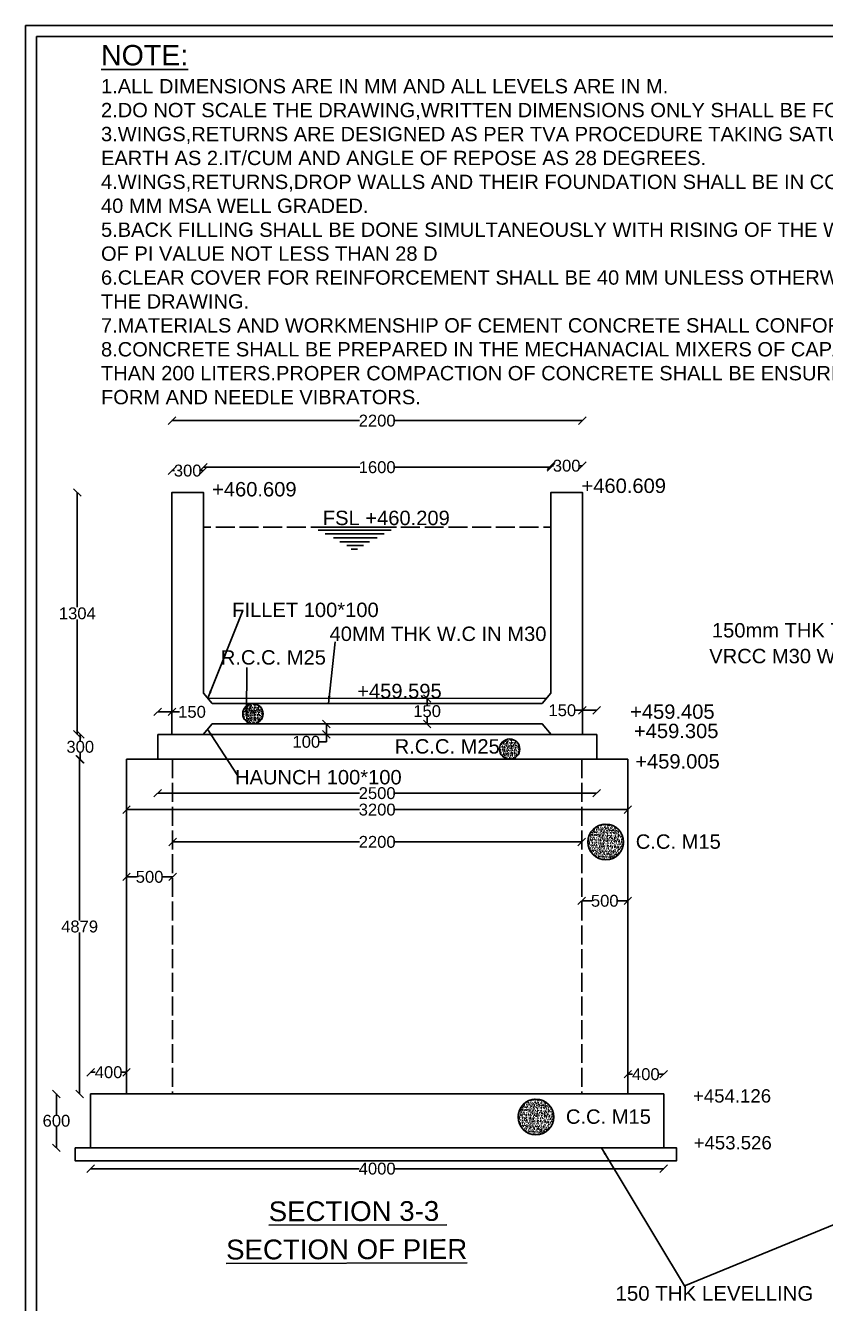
# Model space of a CAD drawing. Header units: millimetres. Extents: x 5124 to 6568637, y 2311 to 91879094.
# Drawn here: x 3536025 to 3546130, y 45947448 to 45963604 of the extents above; entities that cross this region are included whole.
import ezdxf

# ---------------------------------------------------------------- set-up
doc = ezdxf.new("R2010")
doc.units = ezdxf.units.MM
doc.header["$MEASUREMENT"] = 0
doc.linetypes.add('ACAD_ISO02W100', pattern=[15, 12, -3])
for name, color, linetype in [('DIMENSION', 7, 'Continuous'), ('DRAWING', 7, 'Continuous'), ('TEXT', 7, 'Continuous')]:
    doc.layers.add(name, color=color, linetype=linetype)
doc.styles.get("Standard").update_dxf_attribs({"font": 'arial.ttf', "height": 150})
doc.dimstyles.get("Standard").update_dxf_attribs({"dimtxt": 200, "dimasz": 110, "dimexe": 0.18, "dimexo": 0.0625, "dimgap": 0.09, "dimtad": 0, "dimtih": 1, "dimtoh": 1, "dimdec": 0, "dimzin": 0, "dimdsep": 46, "dimtxsty": 'Standard', "dimblk": 'OBLIQUE', "dimcen": 0.09, "dimse1": 1, "dimse2": 1, "dimadec": 0, "dimazin": 0, "dimtfac": 1, "dimtdec": 0, "dimtofl": 0, "dimtmove": 0, "dimatfit": 3, "dimfxl": 1, "dimtolj": 1, "dimtzin": 0, "dimarcsym": 0})

# ---------------------------------------------------------------- blocks, each defined once
blk = doc.blocks.new('_Oblique')
at = {"color": 0, "linetype": 'ByBlock', "lineweight": -2}
blk.add_line((-0.5, -0.5), (0.5, 0.5), dxfattribs=at)
blk = doc.blocks.new('*D59')
at = {"layer": 'Defpoints', "color": 0}
for p in [(3538272, 45957977), (3537874, 45957701), (3538272, 45957701)]:
    blk.add_point(p, dxfattribs=at)
at = {"layer": 'DIMENSION', "color": 0, "lineweight": -2}
for p, q in [((3537874, 45957977), (3537907, 45957977)), ((3538272, 45957977), (3538238, 45957977))]:
    blk.add_line(p, q, dxfattribs=at)
at = {"layer": 'DIMENSION', "color": 0, "lineweight": -2, "xscale": 95, "yscale": 95, "zscale": 95, "rotation": 180}
blk.add_blockref('_Oblique', (3537874, 45957977), dxfattribs=at)
at = {"layer": 'DIMENSION', "color": 0, "lineweight": -2, "xscale": 95, "yscale": 95, "zscale": 95}
blk.add_blockref('_Oblique', (3538272, 45957977), dxfattribs=at)
at = {"layer": 'DIMENSION', "color": 0, "insert": (3538073, 45957977), "char_height": 150, "attachment_point": 5}
blk.add_mtext('\\A1;300', dxfattribs=at)
blk = doc.blocks.new('*D60')
at = {"layer": 'Defpoints', "color": 0}
for p in [(3542663, 45958020), (3538272, 45957701), (3542663, 45957701)]:
    blk.add_point(p, dxfattribs=at)
at = {"layer": 'DIMENSION', "color": 0, "lineweight": -2}
for p, q in [((3538272, 45958020), (3540250, 45958020)), ((3542663, 45958020), (3540684, 45958020))]:
    blk.add_line(p, q, dxfattribs=at)
at = {"layer": 'DIMENSION', "color": 0, "lineweight": -2, "xscale": 95, "yscale": 95, "zscale": 95, "rotation": 180}
blk.add_blockref('_Oblique', (3538272, 45958020), dxfattribs=at)
at = {"layer": 'DIMENSION', "color": 0, "lineweight": -2, "xscale": 95, "yscale": 95, "zscale": 95}
blk.add_blockref('_Oblique', (3542663, 45958020), dxfattribs=at)
at = {"layer": 'DIMENSION', "color": 0, "insert": (3540467, 45958020), "char_height": 150, "attachment_point": 5}
blk.add_mtext('\\A1;1600', dxfattribs=at)
blk = doc.blocks.new('*D61')
at = {"layer": 'Defpoints', "color": 0}
for p in [(3543060, 45958039), (3542663, 45957701), (3543060, 45957701)]:
    blk.add_point(p, dxfattribs=at)
at = {"layer": 'DIMENSION', "color": 0, "lineweight": -2}
for p, q in [((3542663, 45958039), (3542696, 45958039)), ((3543060, 45958039), (3543027, 45958039))]:
    blk.add_line(p, q, dxfattribs=at)
at = {"layer": 'DIMENSION', "color": 0, "lineweight": -2, "xscale": 95, "yscale": 95, "zscale": 95, "rotation": 180}
blk.add_blockref('_Oblique', (3542663, 45958039), dxfattribs=at)
at = {"layer": 'DIMENSION', "color": 0, "lineweight": -2, "xscale": 95, "yscale": 95, "zscale": 95}
blk.add_blockref('_Oblique', (3543060, 45958039), dxfattribs=at)
at = {"layer": 'DIMENSION', "color": 0, "insert": (3542861, 45958039), "char_height": 150, "attachment_point": 5}
blk.add_mtext('\\A1;300', dxfattribs=at)
blk = doc.blocks.new('*D54')
at = {"layer": 'Defpoints', "color": 0}
for p in [(3543060, 45958609), (3537874, 45957701), (3543060, 45957701)]:
    blk.add_point(p, dxfattribs=at)
at = {"layer": 'DIMENSION', "color": 0, "lineweight": -2}
for p, q in [((3537874, 45958609), (3540242, 45958609)), ((3543060, 45958609), (3540692, 45958609))]:
    blk.add_line(p, q, dxfattribs=at)
at = {"layer": 'DIMENSION', "color": 0, "lineweight": -2, "xscale": 95, "yscale": 95, "zscale": 95, "rotation": 180}
blk.add_blockref('_Oblique', (3537874, 45958609), dxfattribs=at)
at = {"layer": 'DIMENSION', "color": 0, "lineweight": -2, "xscale": 95, "yscale": 95, "zscale": 95}
blk.add_blockref('_Oblique', (3543060, 45958609), dxfattribs=at)
at = {"layer": 'DIMENSION', "color": 0, "insert": (3540467, 45958609), "char_height": 150, "attachment_point": 5}
blk.add_mtext('\\A1;2200', dxfattribs=at)
blk = doc.blocks.new('*D62')
at = {"layer": 'Defpoints', "color": 0}
for p in [(3539825, 45954775), (3539825, 45954643), (3539825, 45954643)]:
    blk.add_point(p, dxfattribs=at)
at = {"layer": 'DIMENSION', "color": 0, "lineweight": -2}
for p, q in [((3539825, 45954775), (3539825, 45954643)), ((3539825, 45954643), (3539825, 45954548)), ((3539825, 45954548), (3539730, 45954548))]:
    blk.add_line(p, q, dxfattribs=at)
at = {"layer": 'DIMENSION', "color": 0, "lineweight": -2, "xscale": 95, "yscale": 95, "zscale": 95}
for p, rotation in [((3539825, 45954775), 90), ((3539825, 45954643), 270)]:
    blk.add_blockref('_Oblique', p, dxfattribs=dict(at, rotation=rotation))
at = {"layer": 'DIMENSION', "color": 0, "insert": (3539572, 45954548), "char_height": 150, "attachment_point": 5}
blk.add_mtext('\\A1;100', dxfattribs=at)
blk = doc.blocks.new('*D63')
at = {"layer": 'Defpoints', "color": 0}
for p in [(3537874, 45954927), (3537694, 45954643), (3537874, 45954643)]:
    blk.add_point(p, dxfattribs=at)
at = {"layer": 'DIMENSION', "color": 0, "lineweight": -2}
for p, q in [((3537694, 45954927), (3537874, 45954927)), ((3537874, 45954927), (3537969, 45954927))]:
    blk.add_line(p, q, dxfattribs=at)
at = {"layer": 'DIMENSION', "color": 0, "lineweight": -2, "xscale": 95, "yscale": 95, "zscale": 95, "rotation": 180}
blk.add_blockref('_Oblique', (3537694, 45954927), dxfattribs=at)
at = {"layer": 'DIMENSION', "color": 0, "lineweight": -2, "xscale": 95, "yscale": 95, "zscale": 95}
blk.add_blockref('_Oblique', (3537874, 45954927), dxfattribs=at)
at = {"layer": 'DIMENSION', "color": 0, "insert": (3538128, 45954927), "char_height": 150, "attachment_point": 5}
blk.add_mtext('\\A1;150', dxfattribs=at)
blk = doc.blocks.new('*D64')
at = {"layer": 'Defpoints', "color": 0}
for p in [(3541050, 45955097), (3541098, 45955097), (3541050, 45954775)]:
    blk.add_point(p, dxfattribs=at)
at = {"layer": 'DIMENSION', "color": 0, "lineweight": -2}
for p, q in [((3541098, 45955097), (3541098, 45955013)), ((3541098, 45954775), (3541098, 45954859))]:
    blk.add_line(p, q, dxfattribs=at)
at = {"layer": 'DIMENSION', "color": 0, "lineweight": -2, "xscale": 95, "yscale": 95, "zscale": 95}
for p, rotation in [((3541098, 45955097), 90), ((3541098, 45954775), 270)]:
    blk.add_blockref('_Oblique', p, dxfattribs=dict(at, rotation=rotation))
at = {"layer": 'DIMENSION', "color": 0, "insert": (3541098, 45954936), "char_height": 150, "attachment_point": 5}
blk.add_mtext('\\A1;150', dxfattribs=at)
blk = doc.blocks.new('*D65')
at = {"layer": 'Defpoints', "color": 0}
for p in [(3543060, 45954947), (3543060, 45954643), (3543240, 45954643)]:
    blk.add_point(p, dxfattribs=at)
at = {"layer": 'DIMENSION', "color": 0, "lineweight": -2}
for p, q in [((3543060, 45954947), (3542965, 45954947)), ((3543240, 45954947), (3543060, 45954947))]:
    blk.add_line(p, q, dxfattribs=at)
at = {"layer": 'DIMENSION', "color": 0, "lineweight": -2, "xscale": 95, "yscale": 95, "zscale": 95, "rotation": 180}
blk.add_blockref('_Oblique', (3543060, 45954947), dxfattribs=at)
at = {"layer": 'DIMENSION', "color": 0, "lineweight": -2, "xscale": 95, "yscale": 95, "zscale": 95}
blk.add_blockref('_Oblique', (3543240, 45954947), dxfattribs=at)
at = {"layer": 'DIMENSION', "color": 0, "insert": (3542806, 45954947), "char_height": 150, "attachment_point": 5}
blk.add_mtext('\\A1;150', dxfattribs=at)
blk = doc.blocks.new('*D55')
at = {"layer": 'Defpoints', "color": 0}
for p in [(3537694, 45954643), (3543240, 45954643), (3543240, 45953899)]:
    blk.add_point(p, dxfattribs=at)
at = {"layer": 'DIMENSION', "color": 0, "lineweight": -2}
for p, q in [((3537694, 45953899), (3540242, 45953899)), ((3543240, 45953899), (3540692, 45953899))]:
    blk.add_line(p, q, dxfattribs=at)
at = {"layer": 'DIMENSION', "color": 0, "lineweight": -2, "xscale": 95, "yscale": 95, "zscale": 95, "rotation": 180}
blk.add_blockref('_Oblique', (3537694, 45953899), dxfattribs=at)
at = {"layer": 'DIMENSION', "color": 0, "lineweight": -2, "xscale": 95, "yscale": 95, "zscale": 95}
blk.add_blockref('_Oblique', (3543240, 45953899), dxfattribs=at)
at = {"layer": 'DIMENSION', "color": 0, "insert": (3540467, 45953899), "char_height": 150, "attachment_point": 5}
blk.add_mtext('\\A1;2500', dxfattribs=at)
blk = doc.blocks.new('*D66')
at = {"layer": 'Defpoints', "color": 0}
for p in [(3543634, 45953691), (3537300, 45953512), (3543634, 45953512)]:
    blk.add_point(p, dxfattribs=at)
at = {"layer": 'DIMENSION', "color": 0, "lineweight": -2}
for p, q in [((3537300, 45953691), (3540243, 45953691)), ((3543634, 45953691), (3540691, 45953691))]:
    blk.add_line(p, q, dxfattribs=at)
at = {"layer": 'DIMENSION', "color": 0, "lineweight": -2, "xscale": 95, "yscale": 95, "zscale": 95, "rotation": 180}
blk.add_blockref('_Oblique', (3537300, 45953691), dxfattribs=at)
at = {"layer": 'DIMENSION', "color": 0, "lineweight": -2, "xscale": 95, "yscale": 95, "zscale": 95}
blk.add_blockref('_Oblique', (3543634, 45953691), dxfattribs=at)
at = {"layer": 'DIMENSION', "color": 0, "insert": (3540467, 45953691), "char_height": 150, "attachment_point": 5}
blk.add_mtext('\\A1;3200', dxfattribs=at)
blk = doc.blocks.new('*D67')
at = {"layer": 'Defpoints', "color": 0}
for p in [(3537300, 45952841), (3537300, 45952841), (3537883, 45952841)]:
    blk.add_point(p, dxfattribs=at)
at = {"layer": 'DIMENSION', "color": 0, "lineweight": -2}
for p, q in [((3537300, 45952841), (3537426, 45952841)), ((3537883, 45952841), (3537757, 45952841))]:
    blk.add_line(p, q, dxfattribs=at)
at = {"layer": 'DIMENSION', "color": 0, "lineweight": -2, "xscale": 95, "yscale": 95, "zscale": 95, "rotation": 180}
blk.add_blockref('_Oblique', (3537300, 45952841), dxfattribs=at)
at = {"layer": 'DIMENSION', "color": 0, "lineweight": -2, "xscale": 95, "yscale": 95, "zscale": 95}
blk.add_blockref('_Oblique', (3537883, 45952841), dxfattribs=at)
at = {"layer": 'DIMENSION', "color": 0, "insert": (3537592, 45952841), "char_height": 150, "attachment_point": 5}
blk.add_mtext('\\A1;500', dxfattribs=at)
blk = doc.blocks.new('*D68')
at = {"layer": 'Defpoints', "color": 0}
for p in [(3543051, 45952538), (3543634, 45952538), (3543634, 45952538)]:
    blk.add_point(p, dxfattribs=at)
at = {"layer": 'DIMENSION', "color": 0, "lineweight": -2}
for p, q in [((3543051, 45952538), (3543177, 45952538)), ((3543634, 45952538), (3543508, 45952538))]:
    blk.add_line(p, q, dxfattribs=at)
at = {"layer": 'DIMENSION', "color": 0, "lineweight": -2, "xscale": 95, "yscale": 95, "zscale": 95, "rotation": 180}
blk.add_blockref('_Oblique', (3543051, 45952538), dxfattribs=at)
at = {"layer": 'DIMENSION', "color": 0, "lineweight": -2, "xscale": 95, "yscale": 95, "zscale": 95}
blk.add_blockref('_Oblique', (3543634, 45952538), dxfattribs=at)
at = {"layer": 'DIMENSION', "color": 0, "insert": (3543342, 45952538), "char_height": 150, "attachment_point": 5}
blk.add_mtext('\\A1;500', dxfattribs=at)
blk = doc.blocks.new('*D69')
at = {"layer": 'Defpoints', "color": 0}
for p in [(3536847, 45950371), (3536847, 45950097), (3537300, 45950097)]:
    blk.add_point(p, dxfattribs=at)
at = {"layer": 'DIMENSION', "color": 0, "lineweight": -2}
for p, q in [((3536847, 45950371), (3536905, 45950371)), ((3537300, 45950371), (3537242, 45950371))]:
    blk.add_line(p, q, dxfattribs=at)
at = {"layer": 'DIMENSION', "color": 0, "lineweight": -2, "xscale": 95, "yscale": 95, "zscale": 95, "rotation": 180}
blk.add_blockref('_Oblique', (3536847, 45950371), dxfattribs=at)
at = {"layer": 'DIMENSION', "color": 0, "lineweight": -2, "xscale": 95, "yscale": 95, "zscale": 95}
blk.add_blockref('_Oblique', (3537300, 45950371), dxfattribs=at)
at = {"layer": 'DIMENSION', "color": 0, "insert": (3537074, 45950371), "char_height": 150, "attachment_point": 5}
blk.add_mtext('\\A1;400', dxfattribs=at)
blk = doc.blocks.new('*D70')
at = {"layer": 'Defpoints', "color": 0}
for p in [(3543634, 45950346), (3543634, 45950097), (3544087, 45950097)]:
    blk.add_point(p, dxfattribs=at)
at = {"layer": 'DIMENSION', "color": 0, "lineweight": -2}
for p, q in [((3543634, 45950346), (3543692, 45950346)), ((3544087, 45950346), (3544029, 45950346))]:
    blk.add_line(p, q, dxfattribs=at)
at = {"layer": 'DIMENSION', "color": 0, "lineweight": -2, "xscale": 95, "yscale": 95, "zscale": 95, "rotation": 180}
blk.add_blockref('_Oblique', (3543634, 45950346), dxfattribs=at)
at = {"layer": 'DIMENSION', "color": 0, "lineweight": -2, "xscale": 95, "yscale": 95, "zscale": 95}
blk.add_blockref('_Oblique', (3544087, 45950346), dxfattribs=at)
at = {"layer": 'DIMENSION', "color": 0, "insert": (3543861, 45950346), "char_height": 150, "attachment_point": 5}
blk.add_mtext('\\A1;400', dxfattribs=at)
blk = doc.blocks.new('*D71')
at = {"layer": 'Defpoints', "color": 0}
for p in [(3536847, 45949416), (3544087, 45949416), (3544087, 45949152)]:
    blk.add_point(p, dxfattribs=at)
at = {"layer": 'DIMENSION', "color": 0, "lineweight": -2}
for p, q in [((3536847, 45949152), (3540240, 45949152)), ((3544087, 45949152), (3540694, 45949152))]:
    blk.add_line(p, q, dxfattribs=at)
at = {"layer": 'DIMENSION', "color": 0, "lineweight": -2, "xscale": 95, "yscale": 95, "zscale": 95, "rotation": 180}
blk.add_blockref('_Oblique', (3536847, 45949152), dxfattribs=at)
at = {"layer": 'DIMENSION', "color": 0, "lineweight": -2, "xscale": 95, "yscale": 95, "zscale": 95}
blk.add_blockref('_Oblique', (3544087, 45949152), dxfattribs=at)
at = {"layer": 'DIMENSION', "color": 0, "insert": (3540467, 45949152), "char_height": 150, "attachment_point": 5}
blk.add_mtext('\\A1;4000', dxfattribs=at)
blk = doc.blocks.new('*D56')
at = {"layer": 'Defpoints', "color": 0}
for p in [(3536415, 45950097), (3536847, 45950097), (3536847, 45949416)]:
    blk.add_point(p, dxfattribs=at)
at = {"layer": 'DIMENSION', "color": 0, "lineweight": -2}
for p, q in [((3536415, 45950097), (3536415, 45949833)), ((3536415, 45949416), (3536415, 45949680))]:
    blk.add_line(p, q, dxfattribs=at)
at = {"layer": 'DIMENSION', "color": 0, "lineweight": -2, "xscale": 95, "yscale": 95, "zscale": 95}
for p, rotation in [((3536415, 45950097), 90), ((3536415, 45949416), 270)]:
    blk.add_blockref('_Oblique', p, dxfattribs=dict(at, rotation=rotation))
at = {"layer": 'DIMENSION', "color": 0, "insert": (3536415, 45949757), "char_height": 150, "attachment_point": 5}
blk.add_mtext('\\A1;600', dxfattribs=at)
blk = doc.blocks.new('*D72')
at = {"layer": 'Defpoints', "color": 0}
for p in [(3536708, 45954328), (3537527, 45954328), (3537074, 45950097)]:
    blk.add_point(p, dxfattribs=at)
at = {"layer": 'DIMENSION', "color": 0, "lineweight": -2}
for p, q in [((3536708, 45954328), (3536708, 45952289)), ((3536708, 45950097), (3536708, 45952136))]:
    blk.add_line(p, q, dxfattribs=at)
at = {"layer": 'DIMENSION', "color": 0, "lineweight": -2, "xscale": 95, "yscale": 95, "zscale": 95}
for p, rotation in [((3536708, 45954328), 90), ((3536708, 45950097), 270)]:
    blk.add_blockref('_Oblique', p, dxfattribs=dict(at, rotation=rotation))
at = {"layer": 'DIMENSION', "color": 0, "insert": (3536708, 45952213), "char_height": 150, "attachment_point": 5}
blk.add_mtext('\\A1;4879', dxfattribs=at)
blk = doc.blocks.new('*D57')
at = {"layer": 'Defpoints', "color": 0}
for p in [(3536716, 45954643), (3538101, 45954643), (3537527, 45954328)]:
    blk.add_point(p, dxfattribs=at)
at = {"layer": 'DIMENSION', "color": 0, "lineweight": -2}
for p, q in [((3536716, 45954643), (3536716, 45954562)), ((3536716, 45954328), (3536716, 45954409))]:
    blk.add_line(p, q, dxfattribs=at)
at = {"layer": 'DIMENSION', "color": 0, "lineweight": -2, "xscale": 95, "yscale": 95, "zscale": 95}
for p, rotation in [((3536716, 45954643), 90), ((3536716, 45954328), 270)]:
    blk.add_blockref('_Oblique', p, dxfattribs=dict(at, rotation=rotation))
at = {"layer": 'DIMENSION', "color": 0, "insert": (3536716, 45954485), "char_height": 150, "attachment_point": 5}
blk.add_mtext('\\A1;300', dxfattribs=at)
blk = doc.blocks.new('*D58')
at = {"layer": 'Defpoints', "color": 0}
for p in [(3536679, 45957701), (3538101, 45957701), (3536716, 45954643)]:
    blk.add_point(p, dxfattribs=at)
at = {"layer": 'DIMENSION', "color": 0, "lineweight": -2}
for p, q in [((3536679, 45957701), (3536679, 45956249)), ((3536679, 45954643), (3536679, 45956095))]:
    blk.add_line(p, q, dxfattribs=at)
at = {"layer": 'DIMENSION', "color": 0, "lineweight": -2, "xscale": 95, "yscale": 95, "zscale": 95}
for p, rotation in [((3536679, 45957701), 90), ((3536679, 45954643), 270)]:
    blk.add_blockref('_Oblique', p, dxfattribs=dict(at, rotation=rotation))
at = {"layer": 'DIMENSION', "color": 0, "insert": (3536679, 45956172), "char_height": 150, "attachment_point": 5}
blk.add_mtext('\\A1;1304', dxfattribs=at)
blk = doc.blocks.new('*D73')
at = {"layer": 'Defpoints', "color": 0}
for p in [(3543051, 45953283), (3537883, 45952213), (3543051, 45952213)]:
    blk.add_point(p, dxfattribs=at)
at = {"layer": 'DRAWING', "color": 0, "lineweight": -2}
for p, q in [((3537883, 45953283), (3540242, 45953283)), ((3543051, 45953283), (3540692, 45953283))]:
    blk.add_line(p, q, dxfattribs=at)
at = {"layer": 'DRAWING', "color": 0, "lineweight": -2, "xscale": 95, "yscale": 95, "zscale": 95, "rotation": 180}
blk.add_blockref('_Oblique', (3537883, 45953283), dxfattribs=at)
at = {"layer": 'DRAWING', "color": 0, "lineweight": -2, "xscale": 95, "yscale": 95, "zscale": 95}
blk.add_blockref('_Oblique', (3543051, 45953283), dxfattribs=at)
at = {"layer": 'DRAWING', "color": 0, "insert": (3540467, 45953283), "char_height": 150, "attachment_point": 5}
blk.add_mtext('\\A1;2200', dxfattribs=at)

msp = doc.modelspace()

# ---------------------------------------------------------------- hatches: boundary and pattern name
at = {"layer": 'DRAWING'}
h = msp.add_hatch(dxfattribs=at)
h.set_pattern_fill('AR-CONC,_O', color=256, scale=9.099777)
h.set_pattern_definition([(50, (413338.43, 4131681.084), (65.26907524, -5.71030418), [6.82483255, -75.07315808]), (355, (413338.43, 4131681.084), (-12.62606158, 68.4478048), [5.45986604, -60.05852647]), (100.4514, (413343.87, 4131680.61), (52.64306214, 62.73745907), [5.80021498, -63.8023668]), (46.1842, (413338.43, 4131699.28), (97.11655267, -15.06186076), [10.23724883, -112.60973712]), (96.6356, (413346.53, 4131698.03), (85.05221945, 88.6425514), [8.70032275, -95.70353492]), (351.1842, (413338.43, 4131699.28), (85.05215025, 88.64261784), [8.18979906, -90.0877897]), (21, (413347.53, 4131694.734), (54.31720907, -36.63742015), [6.82483255, -75.07315808]), (326, (413347.53, 4131694.734), (22.14115197, 65.98703511), [5.45986604, -60.05852647]), (71.4514, (413352.06, 4131691.68), (76.4583833, 29.34955511), [5.80021498, -63.8023668]), (37.5, (413338.433, 4131681.084), (1.106519685, 30.29259747), [0, -59.330544327, 0, -60.96850414, 0, -60.286020884]), (7.5, (413338.433, 4131681.084), (23.93874057, 35.890585207), [0, -34.761147136, 0, -57.965577816, 0, -22.97693626]), (327.5, (413318.14, 4131681.084), (48.576649865, -2.052442971), [0, -22.749441843, 0, -70.97825855, 0, -94.18268923]), (317.5, (413309.04, 4131681.084), (53.068639372, 9.109329895), [0, -29.574274396, 0, -47.1368435, 0, -66.88335902])])
h.paths.add_polyline_path([(3538769.1, 45954903.5, 1), (3539025.9, 45954903.5, 1)])
h = msp.add_hatch(dxfattribs=at)
h.set_pattern_fill('AR-CONC,_O', color=256, scale=9.099777)
h.set_pattern_definition([(50, (416582.21, 4131234.18), (65.26907524, -5.71030418), [6.82483255, -75.07315808]), (355, (416582.21, 4131234.18), (-12.62606158, 68.4478048), [5.45986604, -60.05852647]), (100.4514, (416587.65, 4131233.7), (52.64306214, 62.73745907), [5.80021498, -63.8023668]), (46.1842, (416582.21, 4131252.38), (97.11655267, -15.06186076), [10.23724883, -112.60973712]), (96.6356, (416590.3, 4131251.12), (85.05221945, 88.6425514), [8.70032275, -95.70353492]), (351.1842, (416582.21, 4131252.38), (85.05215025, 88.64261784), [8.18979906, -90.0877897]), (21, (416591.31, 4131247.83), (54.31720907, -36.63742015), [6.82483255, -75.07315808]), (326, (416591.31, 4131247.83), (22.14115197, 65.98703511), [5.45986604, -60.05852647]), (71.4514, (416595.837, 4131244.775), (76.4583833, 29.34955511), [5.80021498, -63.8023668]), (37.5, (416582.21, 4131234.178), (1.106519685, 30.29259747), [0, -59.330544327, 0, -60.96850414, 0, -60.286020884]), (7.5, (416582.21, 4131234.178), (23.93874057, 35.890585207), [0, -34.761147136, 0, -57.965577816, 0, -22.97693626]), (327.5, (416561.918, 4131234.178), (48.576649865, -2.052442971), [0, -22.749441843, 0, -70.97825855, 0, -94.18268923]), (317.5, (416552.82, 4131234.18), (53.068639372, 9.109329895), [0, -29.574274396, 0, -47.1368435, 0, -66.88335902])])
h.paths.add_polyline_path([(3542012.9, 45954456.6, 1), (3542269.7, 45954456.6, 1)])
h = msp.add_hatch(dxfattribs=at)
h.set_pattern_fill('AR-CONC,_O', color=256, scale=9.099777)
h.set_pattern_definition([(50, (417796.05, 4130060.22), (65.26907524, -5.71030418), [6.82483255, -75.07315808]), (355, (417796.05, 4130060.22), (-12.62606158, 68.4478048), [5.45986604, -60.05852647]), (100.4514, (417801.49, 4130059.747), (52.64306214, 62.73745907), [5.80021498, -63.8023668]), (46.1842, (417796.05, 4130078.42), (97.11655267, -15.06186076), [10.23724883, -112.60973712]), (96.6356, (417804.14, 4130077.17), (85.05221945, 88.6425514), [8.70032275, -95.70353492]), (351.1842, (417796.05, 4130078.42), (85.05215025, 88.64261784), [8.18979906, -90.0877897]), (21, (417805.15, 4130073.87), (54.31720907, -36.63742015), [6.82483255, -75.07315808]), (326, (417805.15, 4130073.87), (22.14115197, 65.98703511), [5.45986604, -60.05852647]), (71.4514, (417809.676, 4130070.82), (76.4583833, 29.34955511), [5.80021498, -63.8023668]), (37.5, (417796.05, 4130060.223), (1.106519685, 30.29259747), [0, -59.330544327, 0, -60.96850414, 0, -60.286020884]), (7.5, (417796.05, 4130060.223), (23.93874057, 35.890585207), [0, -34.761147136, 0, -57.965577816, 0, -22.97693626]), (327.5, (417775.758, 4130060.223), (48.576649865, -2.052442971), [0, -22.749441843, 0, -70.97825855, 0, -94.18268923]), (317.5, (417766.658, 4130060.223), (53.068639372, 9.109329895), [0, -29.574274396, 0, -47.1368435, 0, -66.88335902])])
h.paths.add_polyline_path([(3543129.4, 45953282.6, 1), (3543580.8, 45953282.6, 1)])
h = msp.add_hatch(dxfattribs=at)
h.set_pattern_fill('AR-CONC,_O', color=256, scale=9.099777)
h.set_pattern_definition([(50, (416913.447, 4126583.16), (65.26907524, -5.71030418), [6.82483255, -75.07315808]), (355, (416913.45, 4126583.16), (-12.62606158, 68.4478048), [5.45986604, -60.05852647]), (100.4514, (416918.886, 4126582.686), (52.64306214, 62.73745907), [5.80021498, -63.8023668]), (46.1842, (416913.45, 4126601.36), (97.11655267, -15.06186076), [10.23724883, -112.60973712]), (96.6356, (416921.54, 4126600.11), (85.05221945, 88.6425514), [8.70032275, -95.70353492]), (351.1842, (416913.45, 4126601.36), (85.05215025, 88.64261784), [8.18979906, -90.0877897]), (21, (416922.547, 4126596.81), (54.31720907, -36.63742015), [6.82483255, -75.07315808]), (326, (416922.55, 4126596.81), (22.14115197, 65.98703511), [5.45986604, -60.05852647]), (71.4514, (416927.073, 4126593.76), (76.4583833, 29.34955511), [5.80021498, -63.8023668]), (37.5, (416913.447, 4126583.162), (1.106519685, 30.29259747), [0, -59.330544327, 0, -60.96850414, 0, -60.286020884]), (7.5, (416913.447, 4126583.162), (23.93874057, 35.890585207), [0, -34.761147136, 0, -57.965577816, 0, -22.97693626]), (327.5, (416893.155, 4126583.162), (48.576649865, -2.052442971), [0, -22.749441843, 0, -70.97825855, 0, -94.18268923]), (317.5, (416884.055, 4126583.16), (53.068639372, 9.109329895), [0, -29.574274396, 0, -47.1368435, 0, -66.88335902])])
h.paths.add_polyline_path([(3542246.8, 45949805.6, 1), (3542698.2, 45949805.6, 1)])

# ---------------------------------------------------------------- linework, layer by layer
for points in [[(3536025.3, 45963604.1), (3578203.1, 45963604.1), (3578203.1, 45932836.7), (3536025.3, 45932836.7)], [(3536164.1, 45963465.3), (3578064.3, 45963465.3), (3578064.3, 45932975.5), (3536164.1, 45932975.5)], [(3536651.8, 45949416), (3544247.7, 45949416), (3544247.7, 45949250), (3536651.8, 45949250)]]:
    msp.add_lwpolyline(points, close=True, dxfattribs=at)
for points in [[(3537874.3, 45954642.6), (3537874.3, 45957701.1), (3538271.6, 45957701.1), (3538271.6, 45955165.5), (3538384.5, 45955033.7), (3540467.1, 45955033.7)], [(3543059.9, 45954642.6), (3543059.9, 45957701.1), (3542662.7, 45957701.1), (3542662.7, 45955165.5), (3542549.8, 45955033.7), (3540467.1, 45955033.7)], [(3540711.5, 45957262.2), (3539667.6, 45957262.2)], [(3540642.5, 45957224.1), (3539720.5, 45957224.1)], [(3540553.9, 45957179.8), (3539809.1, 45957179.8)], [(3540465.2, 45957128.4), (3539914.9, 45957128.4)], [(3540370.9, 45957075.5), (3539994.9, 45957075.5)], [(3540292.3, 45957029.8), (3540082.1, 45957029.8)], [(3540217.9, 45956984.1), (3540139.3, 45956984.1)], [(3540467.1, 45955095.8), (3538328, 45955099.6)], [(3540467.1, 45955095.8), (3542606.2, 45955099.6)], [(3537694, 45954642.6), (3543240.3, 45954642.6)], [(3537694, 45954642.6), (3537694, 45954328.2)], [(3540467.1, 45954775.1), (3538382, 45954775.1), (3538269.3, 45954642.6)], [(3540467.1, 45954775.1), (3542552.2, 45954775.1), (3542665, 45954642.6)], [(3543240.3, 45954642.6), (3543240.3, 45954328.2)], [(3540467.1, 45954328.2), (3537300.1, 45954328.2)], [(3537300.1, 45954328.2), (3537300.1, 45950097.2), (3540467.1, 45950097.2)], [(3540467.1, 45954328.2), (3543634.1, 45954328.2)], [(3543634.1, 45954328.2), (3543634.1, 45950097.2), (3540467.1, 45950097.2)], [(3537300.1, 45950097.2), (3536847, 45950097.2), (3536847, 45949416), (3540467.1, 45949416)], [(3543634.1, 45950097.2), (3544087.2, 45950097.2), (3544087.2, 45949416), (3540467.1, 45949416)]]:
    msp.add_lwpolyline(points, dxfattribs=at)
at = {"layer": 'DRAWING', "linetype": 'ACAD_ISO02W100', "ltscale": 20}
for points in [[(3540467.1, 45957262.2), (3538271.6, 45957262.2)], [(3540467.1, 45957262.2), (3542662.7, 45957262.2)], [(3537883.4, 45954328.2), (3537883.4, 45950097.2)], [(3543050.9, 45954328.2), (3543050.9, 45950097.2)]]:
    msp.add_lwpolyline(points, dxfattribs=at)
at = {"layer": 'DRAWING'}
for centre, radius in [((3538897.5, 45954903.5), 128.4), ((3542141.3, 45954456.6), 128.4), ((3543355.1, 45953282.6), 225.7), ((3542472.5, 45949805.6), 225.7)]:
    msp.add_circle(centre, radius, dxfattribs=at)

# ---------------------------------------------------------------- texts
at = {"layer": 'DRAWING', "insert": (3536978.2, 45963358.7), "char_height": 192.6615, "width": 11694.13, "attachment_point": 1}
msp.add_mtext('{\\H1.3398x;\\LNOTE:\\P\\H0.70268x;\\l1.ALL DIMENSIONS ARE IN MM AND ALL LEVELS ARE IN M.\\P2.DO NOT SCALE THE DRAWING,WRITTEN DIMENSIONS ONLY SHALL BE FOLLOWED.\\P3.WINGS,RETURNS ARE DESIGNED AS PER TVA PROCEDURE TAKING SATURATED WEIGHT OF EARTH AS 2.IT/CUM AND ANGLE OF REPOSE AS 28 DEGREES.\\P4.WINGS,RETURNS,DROP WALLS AND THEIR FOUNDATION SHALL BE IN CC M-15 GRADE WITH 40 MM MSA WELL GRADED.\\P5.BACK FILLING SHALL BE DONE SIMULTANEOUSLY WITH RISING OF THE WALLS WITH SOIL OF PI VALUE NOT LESS THAN 28 D\\P6.CLEAR COVER FOR REINFORCEMENT SHALL BE 40 MM UNLESS OTHERWISE SPECIFIED IN THE DRAWING.\\P7.MATERIALS AND WORKMENSHIP OF CEMENT CONCRETE SHALL CONFORM TO IS456-2000.\\P8.CONCRETE SHALL BE PREPARED IN THE MECHANACIAL MIXERS OF CAPACITY NOT LESS THAN 200 LITERS.PROPER COMPACTION OF CONCRETE SHALL BE ENSURED BY USE OF FORM AND NEEDLE VIBRATORS.}', dxfattribs=at)
at = {"layer": 'TEXT'}
for s, height, p in [(' +460.609', 182, (3542977.6, 45957694.8)), (' +460.609', 182, (3538310.8, 45957651.3)), ('FSL +460.209', 181.996, (3539780.4, 45957288.6)), ('FILLET 100*100', 181.996, (3538635, 45956126.1)), ('40MM THK W.C IN M30', 181.996, (3539865.4, 45955823.6)), ('150mm THK TROUGH SLAB IN', 181.996, (3544695.9, 45955867.6)), ('R.C.C. M25  ', 181.996, (3538491.9, 45955525.1)), ('VRCC M30 WITH 20MSA', 181.996, (3544662.5, 45955541.8)), ('+459.595', 182, (3540214.9, 45955100)), (' +459.405', 182, (3543591.8, 45954839.4)), (' +459.305', 182, (3543640.4, 45954595.5)), ('R.C.C. M25  ', 181.996, (3540688.1, 45954400.1)), (' +459.005', 182, (3543656.9, 45954210.9)), ('HAUNCH 100*100', 181.996, (3538671.2, 45954010.5)), (' C.C. M15  ', 181.996, (3543663.5, 45953196.4)), (' +454.126', 168.37, (3544391, 45949988.1)), (' C.C. M15  ', 181.996, (3542780.9, 45949719.4)), (' +453.526', 168.37, (3544399.2, 45949396.2)), ('150 THK LEVELLING ', 185.031, (3543477.8, 45947483))]:
    msp.add_text(s, height=height, dxfattribs=at).set_placement(p)
for s, p in [('%%USECTION 3-3 ', (3539097.1, 45948487.4)), ('%%USECTION OF PIER', (3538558.8, 45948004.2))]:
    msp.add_text(s, height=250, rotation=0.1412, dxfattribs=at).set_placement(p)

# ---------------------------------------------------------------- dimensions: what is measured, and where the dimension line sits
at = {"layer": 'DIMENSION'}
for base, p1, p2, text, picture, middle in [((3543059.9, 45958609), (3537874.3, 45957701.1), (3543059.9, 45957701.1), '2200', '*D54', (3540467.1, 45958609)), ((3538271.6, 45957976.9), (3537874.3, 45957701.1), (3538271.6, 45957701.1), '300', '*D59', (3538072.9, 45957976.9)), ((3542662.7, 45958020.2), (3538271.6, 45957701.1), (3542662.7, 45957701.1), '1600', '*D60', (3540467.1, 45958020.2)), ((3543059.9, 45958038.5), (3542662.7, 45957701.1), (3543059.9, 45957701.1), '300', '*D61', (3542861.3, 45958038.5)), ((3537874.3, 45954926.7), (3537694, 45954642.6), (3537874.3, 45954642.6), '150', '*D63', (3538127.8, 45954926.7)), ((3543059.9, 45954947.3), (3543240.3, 45954642.6), (3543059.9, 45954642.6), '150', '*D65', (3542806.5, 45954947.3)), ((3543240.3, 45953899), (3537694, 45954642.6), (3543240.3, 45954642.6), '2500', '*D55', (3540467.1, 45953899)), ((3543634.1, 45953691.3), (3537300.1, 45953512.3), (3543634.1, 45953512.3), '3200', '*D66', (3540467.1, 45953691.3)), ((3537300.1, 45952840.5), (3537883.4, 45952840.5), (3537300.1, 45952840.5), '500', '*D67', (3537591.8, 45952840.5)), ((3543634.1, 45952538.4), (3543050.9, 45952538.4), (3543634.1, 45952538.4), '500', '*D68', (3543342.5, 45952538.4)), ((3536847, 45950371.3), (3537300.1, 45950097.2), (3536847, 45950097.2), '400', '*D69', (3537073.6, 45950371.3)), ((3543634.1, 45950346.2), (3544087.2, 45950097.2), (3543634.1, 45950097.2), '400', '*D70', (3543860.7, 45950346.2)), ((3544087.2, 45949151.6), (3536847, 45949416), (3544087.2, 45949416), '4000', '*D71', (3540467.1, 45949151.6))]:
    dim = msp.add_linear_dim(base=base, p1=p1, p2=p2, text=text, dimstyle='Standard', override={"dimasz": 95, "dimfxl": 2000, "dimarcsym": 1}, dxfattribs=at)
    dim.commit()
    dim.dimension.update_dxf_attribs({"geometry": picture, "text_midpoint": middle})
for base, p1, p2, text, picture, middle in [((3536678.5, 45957701.1), (3536715.9, 45954642.6), (3538100.8, 45957701.1), '1304', '*D58', (3536678.5, 45956171.9)), ((3541098.1, 45955096.8), (3541050.5, 45954775.1), (3541049.9, 45955096.8), '150', '*D64', (3541098.1, 45954936)), ((3539825.2, 45954642.6), (3539825.2, 45954775.1), (3539825.2, 45954642.6), '100', '*D62', (3539571.7, 45954547.6)), ((3536715.9, 45954642.6), (3537526.7, 45954328.2), (3538100.8, 45954642.6), '300', '*D57', (3536715.9, 45954485.4)), ((3536708.1, 45954328.2), (3537073.6, 45950097.2), (3537526.7, 45954328.2), '4879', '*D72', (3536708.1, 45952212.7)), ((3536415.5, 45950097.2), (3536847, 45949416), (3536847, 45950097.2), '600', '*D56', (3536415.5, 45949756.6))]:
    dim = msp.add_linear_dim(base=base, p1=p1, p2=p2, angle=90, text=text, dimstyle='Standard', override={"dimasz": 95, "dimfxl": 2000, "dimarcsym": 1}, dxfattribs=at)
    dim.commit()
    dim.dimension.update_dxf_attribs({"geometry": picture, "text_midpoint": middle})
at = {"layer": 'DRAWING'}
dim = msp.add_linear_dim(base=(3543050.9, 45953282.6), p1=(3537883.4, 45952212.7), p2=(3543050.9, 45952212.7), text='2200', dimstyle='Standard', override={"dimasz": 95, "dimfxl": 2000, "dimarcsym": 1}, dxfattribs=at)
dim.commit()
dim.dimension.update_dxf_attribs({"geometry": '*D73', "text_midpoint": (3540467.1, 45953282.6)})

# ---------------------------------------------------------------- leaders
at = {"layer": 'DIMENSION'}
for points, override in [([(3538328, 45955099.6), (3538771.4, 45956207.7)], {"dimasz": 95, "dimgap": 0.09, "dimtad": 0, "dimfxl": 2000, "dimarcsym": 1}), ([(3539852, 45955033.7), (3539937.5, 45955811.8)], {"dimasz": 95, "dimgap": 0.09, "dimtad": 0, "dimfxl": 2000, "dimarcsym": 1}), ([(3538814.4, 45954892.8), (3538820.5, 45955490.3)], {"dimasz": 95, "dimgap": 0.09, "dimtad": 0, "dimarcsym": 1}), ([(3538325.6, 45954708.9), (3538699.7, 45954130.2)], {"dimasz": 95, "dimgap": 0.09, "dimtad": 0, "dimfxl": 2000, "dimarcsym": 1}), ([(3543299.9, 45949416), (3544360.4, 45947650.3)], {"dimasz": 95, "dimgap": 0.09, "dimtad": 0, "dimfxl": 2000, "dimarcsym": 1}), ([(3548185.1, 45949247.9), (3544343, 45947667.7)], {"dimasz": 95, "dimgap": 0.09, "dimtad": 0, "dimfxl": 2000, "dimarcsym": 1})]:
    msp.add_leader(points, dimstyle='Standard', override=override, dxfattribs=at)

doc.saveas('drawing.dxf')
